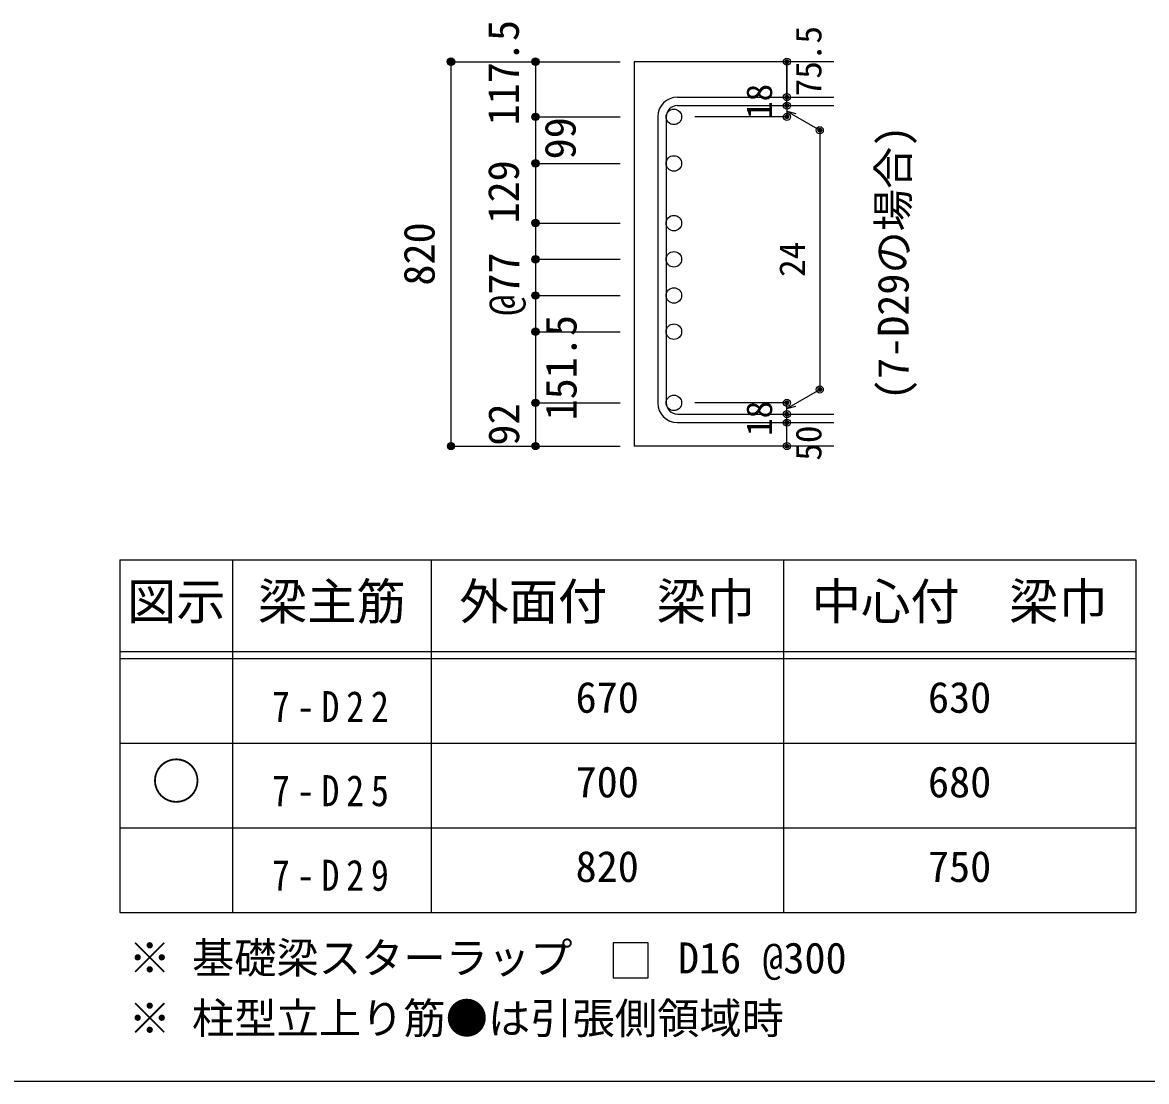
# Model space of a CAD drawing. Units: millimetres at full size, sheet at 1:30, with parts at other scales. Extents: x -5973 to 5954, y -4195 to 4201.
# Drawn here: x 1240 to 3633, y -4195 to -1942 of the extents above; entities that cross this region are included whole.
import ezdxf
from ezdxf.enums import TextEntityAlignment as Align

# ---------------------------------------------------------------- set-up
doc = ezdxf.new("R2010")
doc.units = ezdxf.units.MM
doc.header["$LTSCALE"] = 30
doc.header["$PDMODE"] = 32
doc.header["$PDSIZE"] = 15
for name, color, linetype in [('0-1_躯体線', 2, 'Continuous'), ('0-5_基礎梁筋', 7, 'Continuous'), ('0-6_スタラップ筋', 7, 'Continuous'), ('0-7_文字', 4, 'Continuous'), ('0-D_寸法', 4, 'Continuous'), ('6-7_文字', 7, 'Continuous'), ('6-E_枠', 7, 'Continuous'), ('F-0_枠', 6, 'Continuous')]:
    doc.layers.add(name, color=color, linetype=linetype)
doc.styles.add('ＭＳ ゴシック', font='')
doc.styles.get('ＭＳ ゴシック').set_extended_font_data('MS Gothic')

msp = doc.modelspace()

# ---------------------------------------------------------------- linework, layer by layer
at = {"layer": '0-1_躯体線'}
for p, q in [((2967.44, -2025.17), (2542.44, -2025.17)), ((2542.44, -2025.17), (2542.44, -2843.17)), ((2967.44, -2843.17), (2542.44, -2843.17))]:
    msp.add_line(p, q, dxfattribs=at)
at = {"layer": '0-5_基礎梁筋', "color": 3}
for centre in [(2626.94, -2142.6), (2626.94, -2241.67), (2626.94, -2368.67), (2626.94, -2445.67), (2626.94, -2522.67), (2626.94, -2599.67), (2626.94, -2751.17)]:
    msp.add_circle(centre, 16.5, dxfattribs=at)
at = {"layer": '0-6_スタラップ筋'}
for p, q in [((2634.44, -2100.6), (2967.44, -2100.6)), ((2634.44, -2118.6), (2967.44, -2118.6)), ((2592.44, -2142.6), (2592.44, -2751.17)), ((2610.44, -2142.6), (2610.44, -2751.17)), ((2634.44, -2775.17), (2967.44, -2775.17)), ((2634.44, -2793.17), (2967.44, -2793.17))]:
    msp.add_line(p, q, dxfattribs=at)
for centre, radius, start, end in [((2634.44, -2142.6), 42, 90, 180), ((2634.44, -2142.6), 24, 90, 180), ((2634.44, -2751.17), 42, 180, 270), ((2634.44, -2751.17), 24, 180, 270)]:
    msp.add_arc(centre, radius, start, end, dxfattribs=at)
at = {"layer": '0-D_寸法'}
for p, q in [((2152.44, -2025.17), (2332.44, -2025.17)), ((2152.44, -2025.17), (2332.44, -2025.17)), ((2152.44, -2025.17), (2152.44, -2843.17)), ((2152.44, -2025.17), (2152.44, -2843.17)), ((2332.44, -2025.17), (2512.44, -2025.17)), ((2332.44, -2025.17), (2512.44, -2025.17)), ((2867.44, -2100.6), (2867.44, -2025.17)), ((2867.44, -2025.17), (2867.44, -2100.6)), ((2867.44, -2118.6), (2867.44, -2100.6)), ((2867.44, -2118.6), (2867.44, -2142.6)), ((2332.44, -2142.6), (2512.44, -2142.6)), ((2332.44, -2142.6), (2512.44, -2142.6)), ((2867.44, -2142.6), (2671.35, -2142.6)), ((2867.44, -2130.6), (2937.5, -2171.05)), ((2867.44, -2130.6), (2886.76, -2135.78)), ((2937.5, -2171.05), (2937.5, -2722.72)), ((2332.44, -2241.67), (2512.44, -2241.67)), ((2332.44, -2241.67), (2512.44, -2241.67)), ((2332.44, -2243.17), (2332.44, -2366.17)), ((2332.44, -2368.67), (2512.44, -2368.67)), ((2332.44, -2368.67), (2512.44, -2368.67)), ((2332.44, -2445.67), (2512.44, -2445.67)), ((2332.44, -2445.67), (2512.44, -2445.67)), ((2332.44, -2522.67), (2512.44, -2522.67)), ((2332.44, -2522.67), (2512.44, -2522.67)), ((2332.44, -2599.67), (2512.44, -2599.67)), ((2332.44, -2599.67), (2512.44, -2599.67)), ((2867.44, -2763.17), (2937.5, -2722.72)), ((2332.44, -2751.17), (2512.44, -2751.17)), ((2867.44, -2751.17), (2671.35, -2751.17)), ((2867.44, -2775.17), (2867.44, -2751.17)), ((2867.44, -2763.17), (2886.76, -2757.99)), ((2867.44, -2793.17), (2867.44, -2775.17)), ((2867.44, -2843.17), (2867.44, -2793.17)), ((2152.44, -2843.17), (2332.44, -2843.17)), ((2332.44, -2843.17), (2512.44, -2843.17))]:
    msp.add_line(p, q, dxfattribs=at)
for points in [[(2332.44, -2025.17), (2332.44, -2142.6), (2332.44, -2243.17)], [(2332.44, -2366.17), (2332.44, -2751.17), (2332.44, -2843.17)]]:
    msp.add_lwpolyline(points, dxfattribs=at)
for centre, radius in [((2152.44, -2025.17), 8), ((2152.44, -2025.17), 7.2), ((2152.44, -2025.17), 6.4), ((2152.44, -2025.17), 5.6), ((2152.44, -2025.17), 4.8), ((2152.44, -2025.17), 4), ((2152.44, -2025.17), 3.2), ((2152.44, -2025.17), 2.4), ((2152.44, -2025.17), 1.6), ((2152.44, -2025.17), 0.8), ((2332.44, -2025.17), 8), ((2332.44, -2025.17), 7.2), ((2332.44, -2025.17), 6.4), ((2332.44, -2025.17), 5.6), ((2332.44, -2025.17), 4.8), ((2332.44, -2025.17), 4), ((2332.44, -2025.17), 3.2), ((2332.44, -2025.17), 2.4), ((2332.44, -2025.17), 1.6), ((2332.44, -2025.17), 0.8), ((2867.44, -2025.17), 4), ((2867.44, -2025.17), 3.6), ((2867.44, -2025.17), 3.2), ((2867.44, -2025.17), 2.8), ((2867.44, -2025.17), 2.4), ((2867.44, -2025.17), 2), ((2867.44, -2025.17), 1.6), ((2867.44, -2025.17), 1.2), ((2867.44, -2025.17), 0.8), ((2867.44, -2025.17), 0.4), ((2867.44, -2100.6), 4), ((2867.44, -2100.6), 3.6), ((2867.44, -2100.6), 3.2), ((2867.44, -2100.6), 2.8), ((2867.44, -2100.6), 2.4), ((2867.44, -2100.6), 2), ((2867.44, -2100.6), 1.6), ((2867.44, -2100.6), 1.2), ((2867.44, -2100.6), 0.8), ((2867.44, -2100.6), 0.4), ((2867.44, -2118.6), 4), ((2867.44, -2118.6), 3.6), ((2867.44, -2118.6), 3.2), ((2867.44, -2118.6), 2.8), ((2867.44, -2118.6), 2.4), ((2867.44, -2118.6), 2), ((2867.44, -2118.6), 1.6), ((2867.44, -2118.6), 1.2), ((2867.44, -2118.6), 0.8), ((2867.44, -2118.6), 0.4), ((2332.44, -2142.6), 8), ((2332.44, -2142.6), 7.2), ((2332.44, -2142.6), 6.4), ((2332.44, -2142.6), 5.6), ((2332.44, -2142.6), 4.8), ((2332.44, -2142.6), 4), ((2332.44, -2142.6), 3.2), ((2332.44, -2142.6), 2.4), ((2332.44, -2142.6), 1.6), ((2332.44, -2142.6), 0.8), ((2867.44, -2142.6), 4), ((2867.44, -2142.6), 3.6), ((2867.44, -2142.6), 3.2), ((2867.44, -2142.6), 2.8), ((2867.44, -2142.6), 2.4), ((2867.44, -2142.6), 2), ((2867.44, -2142.6), 1.6), ((2867.44, -2142.6), 1.2), ((2867.44, -2142.6), 0.8), ((2867.44, -2142.6), 0.4), ((2937.5, -2171.05), 4), ((2937.5, -2171.05), 3.6), ((2937.5, -2171.05), 3.2), ((2937.5, -2171.05), 2.8), ((2937.5, -2171.05), 2.4), ((2937.5, -2171.05), 2), ((2937.5, -2171.05), 1.6), ((2937.5, -2171.05), 1.2), ((2937.5, -2171.05), 0.8), ((2937.5, -2171.05), 0.4), ((2332.44, -2241.67), 8), ((2332.44, -2241.67), 7.2), ((2332.44, -2241.67), 6.4), ((2332.44, -2241.67), 5.6), ((2332.44, -2241.67), 4.8), ((2332.44, -2241.67), 4), ((2332.44, -2241.67), 3.2), ((2332.44, -2241.67), 2.4), ((2332.44, -2241.67), 1.6), ((2332.44, -2241.67), 0.8), ((2332.44, -2368.67), 8), ((2332.44, -2368.67), 7.2), ((2332.44, -2368.67), 6.4), ((2332.44, -2368.67), 5.6), ((2332.44, -2368.67), 4.8), ((2332.44, -2368.67), 4), ((2332.44, -2368.67), 3.2), ((2332.44, -2368.67), 2.4), ((2332.44, -2368.67), 1.6), ((2332.44, -2368.67), 0.8), ((2332.44, -2445.67), 8), ((2332.44, -2445.67), 7.2), ((2332.44, -2445.67), 6.4), ((2332.44, -2445.67), 5.6), ((2332.44, -2445.67), 4.8), ((2332.44, -2445.67), 4), ((2332.44, -2445.67), 3.2), ((2332.44, -2445.67), 2.4), ((2332.44, -2445.67), 1.6), ((2332.44, -2445.67), 0.8), ((2332.44, -2522.67), 8), ((2332.44, -2522.67), 7.2), ((2332.44, -2522.67), 6.4), ((2332.44, -2522.67), 5.6), ((2332.44, -2522.67), 4.8), ((2332.44, -2522.67), 4), ((2332.44, -2522.67), 3.2), ((2332.44, -2522.67), 2.4), ((2332.44, -2522.67), 1.6), ((2332.44, -2522.67), 0.8), ((2332.44, -2599.67), 8), ((2332.44, -2599.67), 7.2), ((2332.44, -2599.67), 6.4), ((2332.44, -2599.67), 5.6), ((2332.44, -2599.67), 4.8), ((2332.44, -2599.67), 4), ((2332.44, -2599.67), 3.2), ((2332.44, -2599.67), 2.4), ((2332.44, -2599.67), 1.6), ((2332.44, -2599.67), 0.8), ((2937.5, -2722.72), 4), ((2937.5, -2722.72), 3.6), ((2937.5, -2722.72), 3.2), ((2937.5, -2722.72), 2.8), ((2937.5, -2722.72), 2.4), ((2937.5, -2722.72), 2), ((2937.5, -2722.72), 1.6), ((2937.5, -2722.72), 1.2), ((2937.5, -2722.72), 0.8), ((2937.5, -2722.72), 0.4), ((2332.44, -2751.17), 8), ((2332.44, -2751.17), 7.2), ((2332.44, -2751.17), 6.4), ((2332.44, -2751.17), 5.6), ((2332.44, -2751.17), 4.8), ((2332.44, -2751.17), 4), ((2332.44, -2751.17), 3.2), ((2332.44, -2751.17), 2.4), ((2332.44, -2751.17), 1.6), ((2332.44, -2751.17), 0.8), ((2867.44, -2751.17), 4), ((2867.44, -2751.17), 3.6), ((2867.44, -2751.17), 3.2), ((2867.44, -2751.17), 2.8), ((2867.44, -2751.17), 2.4), ((2867.44, -2751.17), 2), ((2867.44, -2751.17), 1.6), ((2867.44, -2751.17), 1.2), ((2867.44, -2751.17), 0.8), ((2867.44, -2751.17), 0.4), ((2867.44, -2775.17), 4), ((2867.44, -2775.17), 3.6), ((2867.44, -2775.17), 3.2), ((2867.44, -2775.17), 2.8), ((2867.44, -2775.17), 2.4), ((2867.44, -2775.17), 2), ((2867.44, -2775.17), 1.6), ((2867.44, -2775.17), 1.2), ((2867.44, -2775.17), 0.8), ((2867.44, -2775.17), 0.4), ((2867.44, -2793.17), 4), ((2867.44, -2793.17), 3.6), ((2867.44, -2793.17), 3.2), ((2867.44, -2793.17), 2.8), ((2867.44, -2793.17), 2.4), ((2867.44, -2793.17), 2), ((2867.44, -2793.17), 1.6), ((2867.44, -2793.17), 1.2), ((2867.44, -2793.17), 0.8), ((2867.44, -2793.17), 0.4), ((2152.44, -2843.17), 7.2), ((2152.44, -2843.17), 6.4), ((2152.44, -2843.17), 5.6), ((2152.44, -2843.17), 4.8), ((2152.44, -2843.17), 4), ((2152.44, -2843.17), 3.2), ((2152.44, -2843.17), 2.4), ((2152.44, -2843.17), 1.6), ((2152.44, -2843.17), 0.8), ((2332.44, -2843.17), 7.2), ((2332.44, -2843.17), 6.4), ((2332.44, -2843.17), 5.6), ((2332.44, -2843.17), 4.8), ((2332.44, -2843.17), 4), ((2332.44, -2843.17), 3.2), ((2332.44, -2843.17), 2.4), ((2332.44, -2843.17), 1.6), ((2332.44, -2843.17), 0.8), ((2867.44, -2843.17), 4), ((2867.44, -2843.17), 3.6), ((2867.44, -2843.17), 3.2), ((2867.44, -2843.17), 2.8), ((2867.44, -2843.17), 2.4), ((2867.44, -2843.17), 2), ((2867.44, -2843.17), 1.6), ((2867.44, -2843.17), 1.2), ((2867.44, -2843.17), 0.8), ((2867.44, -2843.17), 0.4)]:
    msp.add_circle(centre, radius, dxfattribs=at)
at = {"layer": '0-D_寸法', "color": 7}
for p in [(2152.44, -2025.17), (2152.44, -2025.17), (2332.44, -2025.17), (2867.44, -2025.17), (2867.44, -2100.6), (2867.44, -2118.6), (2332.44, -2142.6), (2867.44, -2142.6), (2937.5, -2171.05), (2332.44, -2241.67), (2332.44, -2368.67), (2332.44, -2445.67), (2332.44, -2522.67), (2332.44, -2599.67), (2937.5, -2722.72), (2332.44, -2751.17), (2332.44, -2751.17), (2867.44, -2751.17), (2867.44, -2751.17), (2867.44, -2775.17), (2867.44, -2793.17), (2152.44, -2843.17), (2152.44, -2843.17), (2332.44, -2843.17), (2867.44, -2843.17)]:
    msp.add_point(p, dxfattribs=at)
at = {"layer": '6-7_文字'}
msp.add_lwpolyline([(2497.39, -3974.93), (2572.39, -3974.93), (2572.39, -3899.93), (2497.39, -3899.93)], close=True, dxfattribs=at)
at = {"layer": '6-E_枠', "color": 3}
for p, q in [((1447.71, -3085.43), (1447.71, -3835.43)), ((1447.71, -3085.43), (3610.24, -3085.43)), ((3610.24, -3085.43), (3610.24, -3835.43)), ((1447.71, -3835.43), (3610.24, -3835.43))]:
    msp.add_line(p, q, dxfattribs=at)
at = {"layer": '6-E_枠'}
for p, q in [((1687.71, -3085.43), (1687.71, -3835.43)), ((2110.24, -3085.43), (2110.24, -3835.43)), ((2860.24, -3085.43), (2860.24, -3835.43)), ((1447.71, -3280.43), (3610.24, -3280.43)), ((1447.71, -3295.43), (3610.24, -3295.43)), ((1447.71, -3475.43), (3610.24, -3475.43)), ((1447.71, -3655.43), (3610.24, -3655.43))]:
    msp.add_line(p, q, dxfattribs=at)
at = {"layer": 'F-0_枠'}
msp.add_line((5954.1, -4195.24), (-5972.88, -4195.24), dxfattribs=at)

# ---------------------------------------------------------------- texts
at = {"layer": '0-7_文字', "color": 7, "style": 'ＭＳ ゴシック'}
msp.add_text('(7-D29の場合)', height=65.98, rotation=90, dxfattribs=at).set_placement((3146.43, -2745.4), align=Align.BOTTOM_LEFT)
at = {"layer": '0-D_寸法', "style": 'ＭＳ ゴシック'}
for s, height, p in [('117.5', 65.98, (2316.75, -2160.81)), ('75.5', 54.99, (2957.44, -2098.87)), ('18', 54.99, (2852.44, -2147.1)), ('99', 65.98, (2437.61, -2233.1)), ('129', 65.98, (2316.86, -2369.63)), ('820', 65.98, (2137.44, -2501.67)), ('24', 54.99, (2922.5, -2483.17)), ('@77', 65.98, (2317.44, -2565.67)), ('151.5', 65.98, (2439.56, -2788.55)), ('18', 54.99, (2852.44, -2821.67)), ('92', 65.98, (2317.44, -2842.17)), ('50', 54.99, (2957.44, -2874.17))]:
    msp.add_text(s, height=height, rotation=90, dxfattribs=at).set_placement(p, align=Align.BOTTOM_LEFT)
at = {"layer": '6-7_文字', "color": 2, "style": 'ＭＳ ゴシック'}
for s, p in [('図示', (1462.71, -3235.43)), ('梁主筋', (1741.48, -3235.43)), ('外面付\u3000梁巾', (2170.24, -3235.43)), ('中心付\u3000梁巾', (2920.24, -3235.43)), ('○', (1515.21, -3617.93))]:
    msp.add_text(s, height=76.98, dxfattribs=at).set_placement(p, align=Align.BOTTOM_LEFT)
at = {"layer": '6-7_文字', "style": 'ＭＳ ゴシック'}
for s, p in [('670', (2417.74, -3430.43)), ('630', (3167.74, -3430.43)), ('700', (2417.74, -3610.43)), ('680', (3167.74, -3610.43)), ('820', (2417.74, -3790.43)), ('750', (3167.74, -3790.43)), ('※ 基礎梁スターラップ     D16 @300', (1466.27, -3985.01)), ('※ 柱型立上り筋●は引張側領域時', (1466.27, -4113.51))]:
    msp.add_text(s, height=65.98, dxfattribs=at).set_placement(p, align=Align.BOTTOM_LEFT)
at = {"layer": '6-7_文字', "char_height": 65.98, "attachment_point": 7, "style": 'ＭＳ ゴシック'}
for s, insert in [('\\T1.38;\\W0.85;7-D22', (1771.48, -3430.43)), ('\\T1.38;\\W0.85;7-D25', (1771.48, -3610.43)), ('\\T1.38;\\W0.85;7-D29', (1771.48, -3790.43))]:
    msp.add_mtext(s, dxfattribs=dict(at, insert=insert))

doc.saveas('drawing.dxf')
